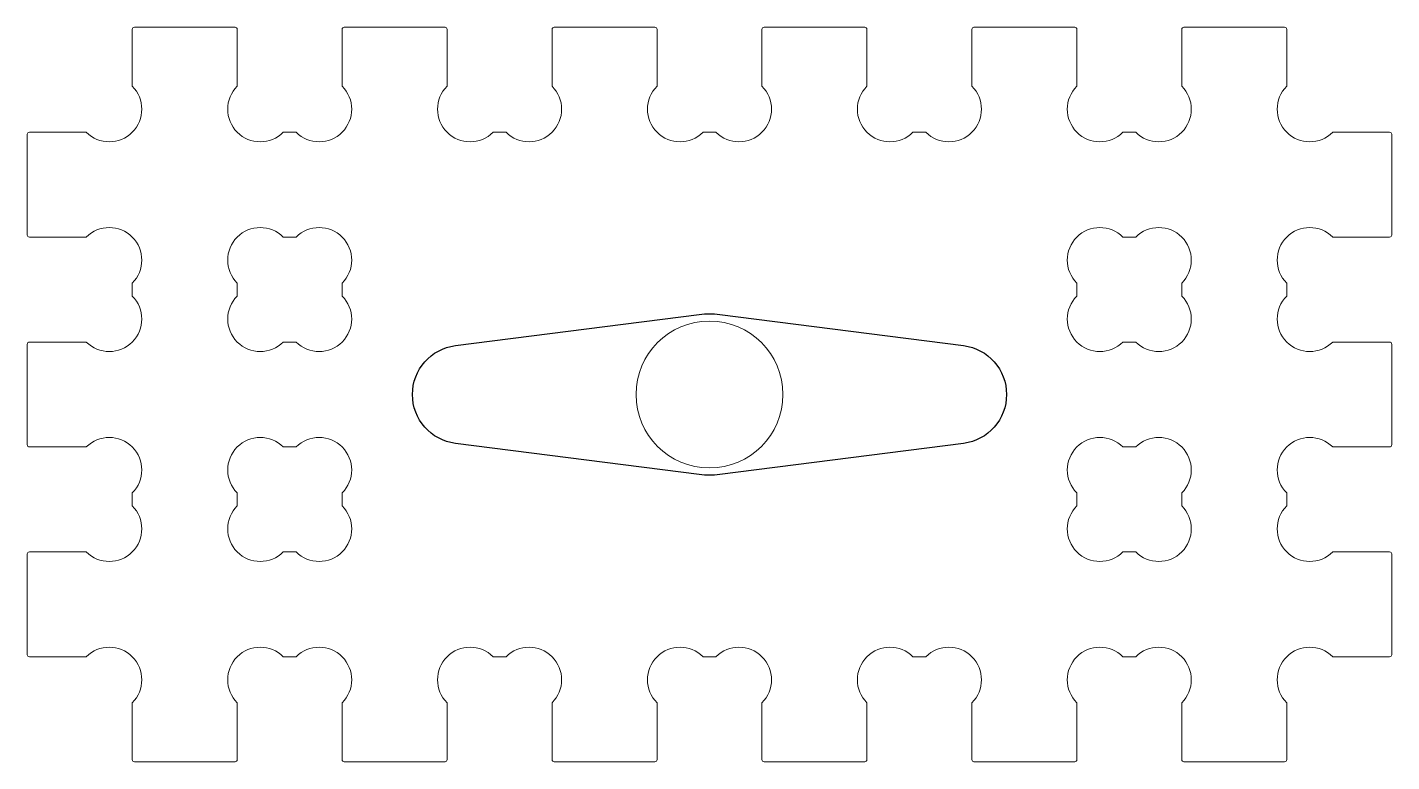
# Model space of a CAD drawing. Extents: x -32.5 to 32.5, y -17.5 to 17.5.
import ezdxf

# ---------------------------------------------------------------- set-up
doc = ezdxf.new("R2010")
doc.units = 0
doc.layers.get('0').update_dxf_attribs({"lineweight": 0})
doc.layers.add('grav2.5mm', color=3, linetype='Continuous')
doc.layers.add('holes', color=1, linetype='Continuous', lineweight=0)

msp = doc.modelspace()

# ---------------------------------------------------------------- linework, layer by layer
at = {"flags": 128}
msp.add_lwpolyline([(29.692, -12.5, 1), (27.5, -14.692), (27.5, -17.4, -0.414214), (27.4, -17.5), (22.6, -17.5, -0.414214), (22.5, -17.4), (22.5, -14.692, 1), (20.308, -12.5), (19.692, -12.5, 1), (17.5, -14.692), (17.5, -17.4, -0.414214), (17.4, -17.5), (12.6, -17.5, -0.414214), (12.5, -17.4), (12.5, -14.692, 1), (10.308, -12.5), (9.692, -12.5, 1), (7.5, -14.692), (7.5, -17.4, -0.414214), (7.4, -17.5), (2.6, -17.5, -0.414214), (2.5, -17.4), (2.5, -14.692, 1), (0.308, -12.5), (-0.308, -12.5, 1), (-2.5, -14.692), (-2.5, -17.4, -0.414214), (-2.6, -17.5), (-7.4, -17.5, -0.414214), (-7.5, -17.4), (-7.5, -14.692, 1), (-9.692, -12.5), (-10.308, -12.5, 1), (-12.5, -14.692), (-12.5, -17.4, -0.414214), (-12.6, -17.5), (-17.4, -17.5, -0.414214), (-17.5, -17.4), (-17.5, -14.692, 1), (-19.692, -12.5), (-20.308, -12.5, 1), (-22.5, -14.692), (-22.5, -17.4, -0.414214), (-22.6, -17.5), (-27.4, -17.5, -0.414214), (-27.5, -17.4), (-27.5, -14.692, 1), (-29.692, -12.5), (-32.4, -12.5, -0.414214), (-32.5, -12.4), (-32.5, -7.6, -0.414214), (-32.4, -7.5), (-29.692, -7.5, 1), (-27.5, -5.308), (-27.5, -4.692, 1), (-29.692, -2.5), (-32.4, -2.5, -0.414214), (-32.5, -2.4), (-32.5, 2.4, -0.414214), (-32.4, 2.5), (-29.692, 2.5, 1), (-27.5, 4.692), (-27.5, 5.308, 1), (-29.692, 7.5), (-32.4, 7.5, -0.414214), (-32.5, 7.6), (-32.5, 12.4, -0.414214), (-32.4, 12.5), (-29.692, 12.5, 1), (-27.5, 14.692), (-27.5, 17.4, -0.414214), (-27.4, 17.5), (-22.6, 17.5, -0.414214), (-22.5, 17.4), (-22.5, 14.692, 1), (-20.308, 12.5), (-19.692, 12.5, 1), (-17.5, 14.692), (-17.5, 17.4, -0.414214), (-17.4, 17.5), (-12.6, 17.5, -0.414214), (-12.5, 17.4), (-12.5, 14.692, 1), (-10.308, 12.5), (-9.692, 12.5, 1), (-7.5, 14.692), (-7.5, 17.4, -0.414214), (-7.4, 17.5), (-2.6, 17.5, -0.414214), (-2.5, 17.4), (-2.5, 14.692, 1), (-0.308, 12.5), (0.308, 12.5, 1), (2.5, 14.692), (2.5, 17.4, -0.414214), (2.6, 17.5), (7.4, 17.5, -0.414214), (7.5, 17.4), (7.5, 14.692, 1), (9.692, 12.5), (10.308, 12.5, 1), (12.5, 14.692), (12.5, 17.4, -0.414214), (12.6, 17.5), (17.4, 17.5, -0.414214), (17.5, 17.4), (17.5, 14.692, 1), (19.692, 12.5), (20.308, 12.5, 1), (22.5, 14.692), (22.5, 17.4, -0.414214), (22.6, 17.5), (27.4, 17.5, -0.414214), (27.5, 17.4), (27.5, 14.692, 1), (29.692, 12.5), (32.4, 12.5, -0.414214), (32.5, 12.4), (32.5, 7.6, -0.414214), (32.4, 7.5), (29.692, 7.5, 1), (27.5, 5.308), (27.5, 4.692, 1), (29.692, 2.5), (32.4, 2.5, -0.414214), (32.5, 2.4), (32.5, -2.4, -0.414214), (32.4, -2.5), (29.692, -2.5, 1), (27.5, -4.692), (27.5, -5.308, 1), (29.692, -7.5), (32.4, -7.5, -0.414214), (32.5, -7.6), (32.5, -12.4, -0.414214), (32.4, -12.5), (29.692, -12.5)], format="xyb", dxfattribs=at)
at = {"layer": 'grav2.5mm', "flags": 128}
msp.add_lwpolyline([(12.099, -2.331), (0.489, -3.819, -0.063818), (-0.489, -3.819), (-12.099, -2.331, -0.880021), (-12.099, 2.331), (-0.489, 3.819, -0.063818), (0.489, 3.819), (12.099, 2.331, -0.880021), (12.099, -2.331)], format="xyb", dxfattribs=at)
at = {"layer": 'holes', "flags": 128}
for points in [[(-17.5, 5.308, 1), (-19.692, 7.5), (-20.308, 7.5, 1), (-22.5, 5.308), (-22.5, 4.692, 1), (-20.308, 2.5), (-19.692, 2.5, 1), (-17.5, 4.692), (-17.5, 5.308)], [(22.5, 5.308, 1), (20.308, 7.5), (19.692, 7.5, 1), (17.5, 5.308), (17.5, 4.692, 1), (19.692, 2.5), (20.308, 2.5, 1), (22.5, 4.692), (22.5, 5.308)], [(-17.5, -4.692, 1), (-19.692, -2.5), (-20.308, -2.5, 1), (-22.5, -4.692), (-22.5, -5.308, 1), (-20.308, -7.5), (-19.692, -7.5, 1), (-17.5, -5.308), (-17.5, -4.692)], [(22.5, -4.692, 1), (20.308, -2.5), (19.692, -2.5, 1), (17.5, -4.692), (17.5, -5.308, 1), (19.692, -7.5), (20.308, -7.5, 1), (22.5, -5.308), (22.5, -4.692)]]:
    msp.add_lwpolyline(points, format="xyb", dxfattribs=at)
at = {"layer": 'holes'}
msp.add_circle((0, 0), 3.5, dxfattribs=at)

doc.saveas('drawing.dxf')
